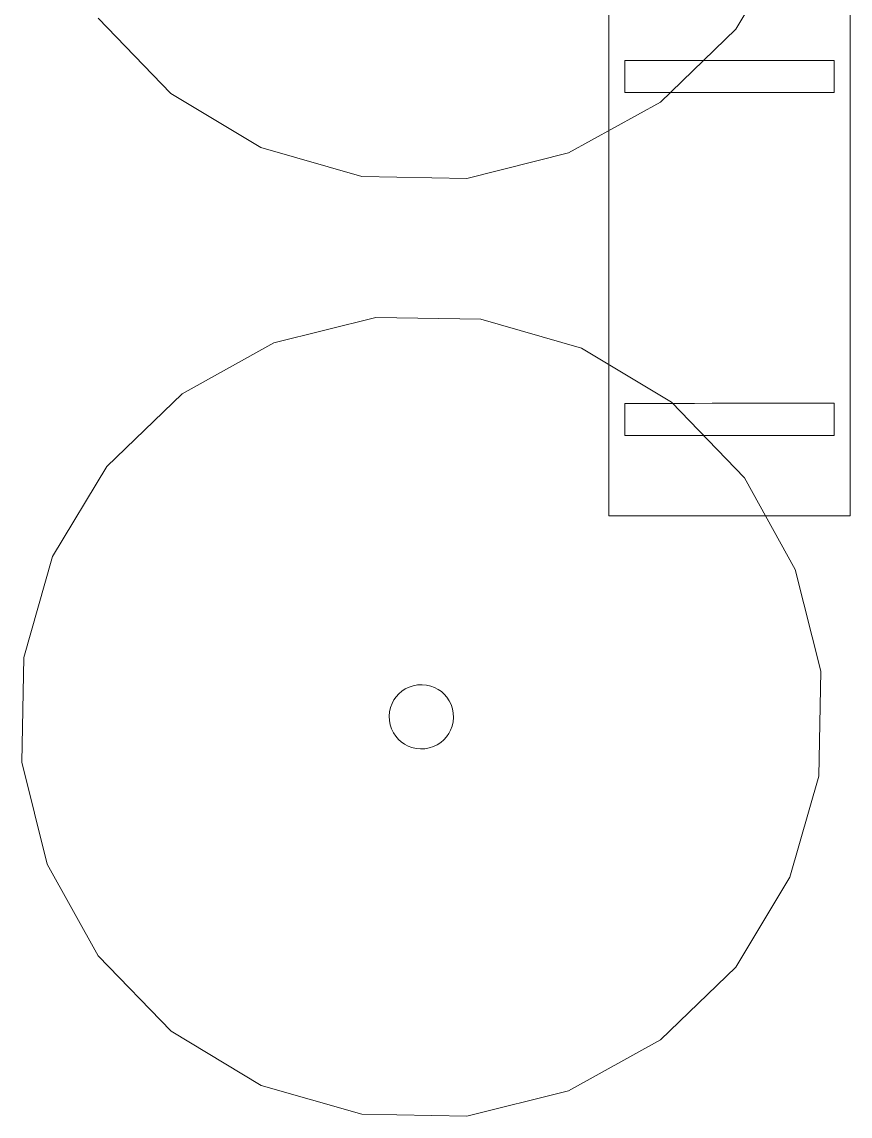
# Model space of a CAD drawing. Header units: millimetres. Extents: x -31757 to 121236, y -27283 to 59400.
# Drawn here: x 23500 to 25045, y 5409 to 7451 of the extents above; entities that cross this region are included whole.
import ezdxf

# ---------------------------------------------------------------- set-up
doc = ezdxf.new("R2010")
doc.units = ezdxf.units.MM
doc.layers.add('10_見えがかり', color=7, linetype='Continuous', lineweight=13)

msp = doc.modelspace()

# ---------------------------------------------------------------- linework, layer by layer
at = {"layer": '10_見えがかり'}
for points in [[(24932.5, 7605.5), (24831.7, 7437.6), (24690.8, 7301.6), (24519.6, 7206.7), (24329.6, 7159.3), (24133.9, 7162.8), (23945.7, 7216.7), (23777.8, 7317.6), (23641.8, 7458.4)], [(25044.7, 7529.6), (25044.8, 7029.6), (25044.8, 6946.2), (25044.8, 6862.9), (25044.8, 6779.6), (25044.8, 6696.2), (25044.8, 6529.6), (25007.3, 6529.6), (24969.8, 6529.6), (24932.3, 6529.6), (24894.8, 6529.6), (24857.3, 6529.6), (24819.8, 6529.6), (24782.3, 6529.6), (24744.8, 6529.5), (24707.3, 6529.5), (24669.8, 6529.5), (24632.3, 6529.5), (24594.8, 6529.5), (24594.7, 7529.5)], [(24624.8, 7319.5), (24624.8, 7329.5), (24624.8, 7334.5), (24624.8, 7339.5), (24624.8, 7349.5), (24624.8, 7354.5), (24624.8, 7359.5), (24624.8, 7364.5), (24624.8, 7374.5), (24624.8, 7379.5), (24657.3, 7379.5), (24689.8, 7379.5), (24754.8, 7379.5), (24787.3, 7379.6), (24819.8, 7379.6), (24852.3, 7379.6), (24884.8, 7379.6), (24917.3, 7379.6), (24949.8, 7379.6), (24982.3, 7379.6), (25014.8, 7379.6), (25014.8, 7369.6), (25014.8, 7359.6), (25014.8, 7354.6), (25014.8, 7344.6), (25014.8, 7339.6), (25014.8, 7334.6), (25014.8, 7329.6), (25014.8, 7324.6), (25014.8, 7319.6), (24982.3, 7319.6), (24949.8, 7319.6), (24884.8, 7319.6), (24852.3, 7319.6), (24819.8, 7319.6), (24787.3, 7319.6), (24689.8, 7319.5), (24657.3, 7319.5), (24624.8, 7319.5)], [(23969.9, 6852.3), (24159.9, 6899.7), (24355.7, 6896.3), (24543.9, 6842.3), (24711.7, 6741.5), (24847.7, 6600.6), (24942.6, 6429.4), (24990, 6239.4), (24986.6, 6043.7), (24932.6, 5855.5), (24831.8, 5687.6), (24690.9, 5551.6), (24519.7, 5456.7), (24329.7, 5409.3), (24134, 5412.8), (23945.8, 5466.7), (23777.9, 5567.6), (23641.9, 5708.4), (23547, 5879.6), (23499.6, 6069.6), (23503.1, 6265.4), (23557, 6453.6), (23657.9, 6621.4), (23798.7, 6757.4), (23969.9, 6852.3)], [(24624.8, 6709.5), (24624.8, 6714.5), (24624.8, 6719.5), (24624.8, 6724.5), (24624.8, 6729.5), (24624.8, 6739.5), (24657.3, 6739.5), (24689.8, 6739.5), (24754.8, 6739.5), (24787.3, 6739.6), (24852.3, 6739.6), (24884.8, 6739.6), (24917.3, 6739.6), (24949.8, 6739.6), (24982.3, 6739.6), (25014.8, 6739.6), (25014.8, 6729.6), (25014.8, 6724.6), (25014.8, 6714.6), (25014.8, 6709.6), (25014.8, 6704.6), (25014.8, 6699.6), (25014.8, 6679.6), (24982.3, 6679.6), (24949.8, 6679.6), (24884.8, 6679.6), (24852.3, 6679.6), (24819.8, 6679.6), (24787.3, 6679.6), (24754.8, 6679.5), (24722.3, 6679.5), (24689.8, 6679.5), (24657.3, 6679.5), (24624.8, 6679.5), (24624.8, 6699.5), (24624.8, 6704.5), (24624.8, 6709.5)], [(24193.7, 6185.9), (24197.9, 6191.9), (24202.7, 6197.3), (24208.4, 6202.2), (24214.9, 6206.5), (24222.1, 6210.1), (24229.9, 6212.6), (24238, 6214.1), (24246.3, 6214.5), (24254.4, 6213.7), (24262.3, 6211.9), (24269.6, 6209.2), (24276.2, 6205.6), (24282.2, 6201.5), (24287.6, 6196.6), (24292.5, 6190.9), (24296.8, 6184.4), (24300.4, 6177.2), (24302.9, 6169.4), (24304.4, 6161.3), (24304.8, 6153.1), (24304, 6144.9), (24302.2, 6137.1), (24299.5, 6129.8), (24295.9, 6123.1), (24291.8, 6117.2), (24286.9, 6111.8), (24281.2, 6106.8), (24274.7, 6102.5), (24267.5, 6099), (24259.7, 6096.4), (24251.6, 6094.9), (24243.4, 6094.5), (24235.2, 6095.3), (24227.4, 6097.1), (24220.1, 6099.9), (24213.4, 6103.4), (24207.5, 6107.6), (24202.1, 6112.4), (24197.1, 6118.1), (24192.8, 6124.6), (24189.3, 6131.8), (24186.7, 6139.6), (24185.2, 6147.7), (24184.8, 6156), (24185.6, 6164.1), (24187.4, 6172), (24190.2, 6179.3), (24193.7, 6185.9)]]:
    msp.add_lwpolyline(points, dxfattribs=at)

doc.saveas('drawing.dxf')
